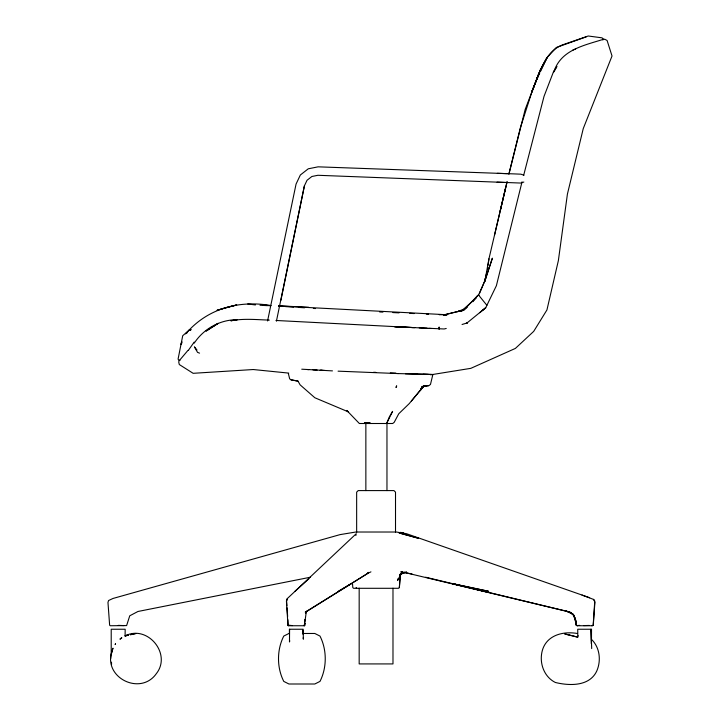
<?xml version="1.0" encoding="UTF-8"?>
<svg xmlns="http://www.w3.org/2000/svg" width="720" height="720" viewBox="0 0 720 720"><rect width="100%" height="100%" fill="white"/><g stroke="black" fill="none" stroke-linecap="round" stroke-linejoin="round"><path stroke-width="1.08" d="M591.48 640.323L591.525 629.244L577.737 629.244L577.791 636.318L578.439 635.94M289.584 629.244L289.485 641.961L289.746 640.773M125.109 635.922L125.172 629.244L111.213 629.244L111.213 653.598C105.165 678.798 141.066 695.547 156.384 673.587C171.972 653.832 147.321 624.258 125.109 635.922L128.331 635.202L125.091 635.931L128.142 634.716M304.434 625.374L306.207 612.378M439.308 328.104L439.254 328.95M304.92 621.315L304.974 619.623L304.92 620.289M486.9 305.334L478.755 295.272L478.791 294.48L484.641 281.295L492.381 258.156L484.839 281.367L488.952 258.777L507.132 181.449M352.53 583.992L352.809 587.583L353.583 588.294L398.583 588.294L399.357 587.583L400.32 574.497L400.032 576.972L400.959 573.66M399.357 587.583L400.365 574.218M400.158 574.299L399.951 576.333L400.428 573.957L404.955 572.211L399.573 575.028M110.682 658.737L111.267 653.337M487.539 269.406L487.827 267.291M488.106 265.176L488.943 258.84M267.57 320.967L296.064 184.059L300.357 174.987L308.268 168.804L318.105 166.833L514.116 173.898L520.938 174.186L523.872 175.203M276.426 321.165L304.407 185.832L307.035 180.27L311.877 176.49L317.907 175.284L520.902 183.06L523.845 182.043M423.081 374.256L432.873 374.481L430.47 384.444L428.823 385.659L423.729 386.145L411.363 401.058M280.89 300.285L304.407 185.832M355.842 535.5L356.229 533.718L287.307 598.572L286.425 601.038L287.982 625.167L288.756 625.743M494.514 235.125L506.97 182.277M500.166 211.068L505.674 187.578M509.022 173.664L525.186 109.413L540.27 70.011L547.155 57.447L556.326 47.484L586.377 36.801M487.026 271.566L484.704 281.313L486.468 274.932L484.641 281.295L479.403 293.652M508.842 174.294L520.389 127.683L532.665 89.541C539.631 73.404 544.68 51.102 563.256 44.613L588.24 36L602.091 37.845L602.892 38.754L602.802 39.96L603.72 39.204L604.908 39.312L607.104 40.491L612.027 55.989L583.254 128.592L567.423 194.049L558.369 260.604L546.939 309.942L533.7 331.38L515.385 348.417L470.826 368.343L430.614 374.823M522.036 181.836L496.386 285.705L485.685 307.809L479.691 312.732M287.307 598.572L286.587 601.353L286.893 605.682M523.647 175.401L544.032 96.345L553.455 71.847L556.785 66.609M398.07 578.637L397.539 580.563L401.625 572.751L399.807 575.118M181.899 341.55L180.963 344.556L181.998 342.684M540.27 70.011L531.837 91.989L538.794 73.899L547.101 57.483L540.63 71.154M304.92 623.511L304.281 625.167L304.857 623.016L304.893 625.167L304.164 625.743L288.558 625.743L288 625.599L287.874 619.749M531.81 91.98L538.794 73.899L536.463 79.947L539.703 73.116M389.403 416.799L387.099 422.451L392.598 411.345L389.934 415.89M556.839 66.627L553.878 71.928C560.673 49.743 584.469 45.342 603.72 39.204M305.505 613.467L306.999 611.145L305.289 612.072M188.406 350.28L194.175 342.117M423.729 386.145L420.138 390.735L422.289 386.244L420.417 390.141L423.729 386.145L428.589 385.677M419.715 390.987L409.275 403.569L398.754 413.766L394.209 422.316L392.697 423.504L359.361 423.504L346.77 410.445L348.237 411.813L314.856 397.764L300.087 384.822L297.999 381.123L291.042 379.827L289.656 378.846L288.351 373.473M472.896 301.707L477.9 295.299L478.809 295.362M188.01 350.325L178.956 361.035L178.758 362.214L179.298 364.536L193.131 373.311L253.242 369.531L288.756 373.104M194.247 343.116C203.823 328.68 219.987 319.644 237.321 319.689L230.868 320.796C243.513 318.312 256.536 319.68 269.316 320.121M190.764 329.517L188.802 330.417L185.535 333.837L187.371 332.613M294.912 591.381L308.997 578.664M476.541 297.594L463.518 309.231L457.65 311.634L460.782 310.842M466.875 307.44L463.896 310.032L461.394 311.13L467.514 306.657M482.301 310.554L485.748 307.701L466.389 323.478L467.388 322.884L462.06 324.486M582.012 595.053L593.433 599.373L594.918 602.019L593.271 625.167L592.56 625.743L577.422 625.743L576.153 625.167C576.378 619.623 574.164 613.746 568.719 611.478L573.696 614.718L571.212 613.008L566.253 611.154L570.249 612.621M305.388 612.081L367.839 573.336L368.253 572.346L367.749 573.354L370.944 571.86M307.197 611.154L367.371 573.606M338.265 591.282L351.387 583.569M190.692 329.589L188.694 330.516L182.718 335.718L178.074 359.127L178.758 360.135L179.946 360.342M288.936 633.474L283.779 636.066C276.75 649.845 276.75 667.629 283.779 681.408L288.936 684L314.811 684L319.977 681.408C326.997 667.629 326.997 649.845 319.977 636.066L314.811 633.474L302.436 633.474M572.94 49.995L575.649 49.032M190.827 329.796L188.694 330.516C210.267 307.584 240.552 300.276 271.008 305.55M406.377 572.004L400.428 573.957L406.557 572.175M188.802 330.417L190.899 329.823M304.218 625.743L304.785 625.599L303.957 625.599M446.238 328.455L444.168 328.977L394.551 326.736L414.765 327.654M589.311 625.437L583.56 625.599M460.692 310.842L443.538 315L446.355 314.811M310.527 577.206L137.97 611.478L129.753 615.798L126.612 625.59L110.25 625.743L109.629 625.167L107.973 602.433L108.567 600.525L113.022 598.455L340.074 534.618L355.824 532.017L396.342 532.017L406.458 533.691L589.635 597.717M427.104 385.56L423.954 386.019L426.951 385.578M591.813 625.743L593.181 625.167L594.684 602.217L594.549 600.273L593.433 599.373M579.672 625.374L576.441 625.599M446.796 314.694L443.538 315L463.896 310.032L477.765 295.416L478.656 295.263M447.174 314.622L439.254 314.739M447.129 314.757L278.82 305.973M124.02 625.599L118.305 625.374M292.428 625.599L288.252 625.167M577.278 633.474C561.096 630.711 543.789 636.399 541.521 654.552C540.09 665.586 545.112 677.43 555.363 682.479C569.655 685.971 589.77 686.511 596.862 670.797C601.29 660.447 599.814 647.343 591.48 639.387M402.714 571.869L400.779 571.86L411.993 573.975M278.64 305.829L308.763 307.287M428.346 374.382L397.782 373.563M431.523 374.454L405.441 373.797M398.268 373.581L338.076 371.16M497.349 173.322L507.6 173.673M497.043 182.178L507.285 182.538M320.895 370.287L324.567 370.449M373.59 372.285L375.813 372.366M390.303 372.906L395.874 373.113M414.036 373.824L417.042 373.905M429.21 328.401L431.343 328.482M260.028 305.262L267.48 305.658M419.247 327.852L426.987 328.203M379.647 311.949L382.95 312.102M392.868 312.57L399.015 312.858M409.725 313.353L414.153 313.56M426.348 314.136L428.562 314.235M301.743 369.198L332.46 370.881M413.37 327.582L275.949 320.472M307.053 369.513L308.952 369.621M312.957 369.846L317.106 370.08M320.112 370.233L322.335 370.368M313.362 308.421L315.576 308.556M270.702 305.667L263.178 305.208L269.874 305.622M278.793 306.18L282.141 306.387M285.489 306.594L293.562 307.098M298.872 307.431L304.533 307.782M400.212 532.359L403.605 532.944M247.761 303.966L255.438 304.947M291.042 379.827L297.999 381.123M403.893 572.31L567.387 611.451L573.588 614.835M425.637 577.224L489.384 592.479L452.295 583.569L488.592 591.282L454.842 584.244L567.387 611.451M199.557 353.142L197.532 352.359L194.391 346.86L196.974 350.001M577.602 625.743L576.153 625.167L576.135 624.429M401.193 532.449L402.804 533.196M356.112 587.583L356.616 588.123M572.886 614.232L575.127 618.102L576.45 623.412M576.387 623.475L573.804 615.465L576.324 624.465L575.883 621.324M303.174 637.785L303.354 639.18L303.192 629.244L289.404 629.244L289.413 633.438M302.751 630.27L303.048 634.383M287.046 607.851L287.649 616.509M591.687 648.576L591.012 629.244L591.318 643.716M111.501 662.175L111.573 664.317M395.514 532.323L395.514 492.138L393.957 490.59L358.2 490.59L356.652 492.138L356.652 532.323M392.985 588.213L392.985 663.921L359.172 663.921L359.172 588.213M386.964 422.469L386.964 490.59M365.859 422.469L365.859 490.59M439.119 327.195L439.011 328.932L439.119 327.195M111.924 650.934L111.573 653.157L113.004 648.171L111.924 650.934M396.648 385.992L396.054 387.315L396.648 385.992M115.515 643.887L115.191 644.346L115.515 643.887M121.104 638.298L119.961 639.18L121.833 637.785L121.104 638.298M214.146 325.863L206.073 331.083L218.214 323.343L214.146 325.863M226.944 307.431L217.062 310.257L236.709 304.92L226.944 307.431M135.945 633.474L130.509 634.707L135.945 633.474M369.855 422.559L364.446 422.577L369.855 422.559M569.349 635.004L564.768 634.005L577.917 637.191L569.349 635.004M454.581 584.208L452.295 583.569L454.581 584.208M405.207 534.618L399.051 532.944L418.32 538.245L405.207 534.618"/></g></svg>
